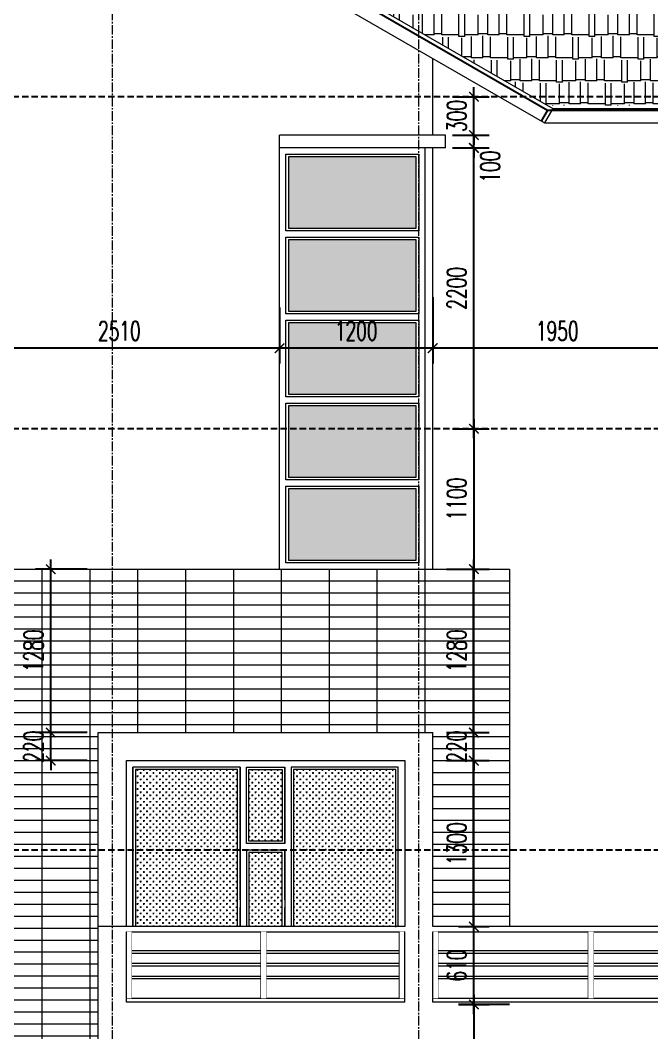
# Model space of a CAD drawing. Header units: millimetres. Extents: x -229618 to 2906, y -178063 to 96806.
# Drawn here: x -175087 to -170140, y -148936 to -141005 of the extents above; entities that cross this region are included whole.
import ezdxf

# ---------------------------------------------------------------- set-up
doc = ezdxf.new("R2010")
doc.units = ezdxf.units.MM
doc.header["$LTSCALE"] = 200
doc.header["$MEASUREMENT"] = 0
doc.set_wipeout_variables(frame=1)
doc.header["$PDMODE"] = 3
doc.header["$PDSIZE"] = 50
for name, pattern in [('CENTER', [2, 1.25, -0.25, 0.25, -0.25]), ('CENTER2', [1.125, 0.75, -0.125, 0.125, -0.125]), ('DASHED2', [0.375, 0.25, -0.125])]:
    doc.linetypes.add(name, pattern=pattern)
doc.layers.get('0').update_dxf_attribs({"color": 95, "linetype": 'CONTINUOUS'})
doc.layers.get('DEFPOINTS').update_dxf_attribs({"linetype": 'CONTINUOUS'})
for name, color, linetype in [('DIM', 251, 'CONTINUOUS'), ('TRUC', 251, 'CENTER'), ('VAT-LIEU', 251, 'CONTINUOUS')]:
    doc.layers.add(name, color=color, linetype=linetype)
for name, color, linetype, lineweight in [('hatch', 250, 'CONTINUOUS', 5), ('nho', 252, 'CONTINUOUS', 15), ('thay', 7, 'CONTINUOUS', 18), ('tim', 18, 'CENTER2', 9)]:
    doc.layers.add(name, color=color, linetype=linetype, lineweight=lineweight)
doc.styles.add('Scale', font='vnsimli.shx', dxfattribs={"width": 0.65, "bigfont": 'bigfont.shx'})
doc.dimstyles.new('Scale', dxfattribs={"dimscale": 75, "dimtxt": 2, "dimasz": 1, "dimexe": 1.6, "dimexo": 0, "dimgap": 0.8, "dimtad": 1, "dimdec": 0, "dimzin": 0, "dimdsep": 46, "dimtxsty": 'Scale', "dimblk": 'ARCHTICK', "dimcen": 0.1, "dimdle": 1, "dimclrd": 256, "dimclre": 256, "dimclrt": 3, "dimadec": 0, "dimazin": 0, "dimtfac": 1, "dimtdec": 0, "dimtix": 1, "dimtmove": 2, "dimatfit": 3, "dimldrblk": 'ARCHTICK', "dimfxl": 0, "dimtolj": 1, "dimtzin": 0, "dimarcsym": 0})

# ---------------------------------------------------------------- blocks, each defined once
blk = doc.blocks.new('_ArchTick')
at = {"color": 0, "linetype": 'ByBlock', "const_width": 0.15}
blk.add_lwpolyline([(-0.5, -0.5), (0.5, 0.5)], dxfattribs=at)
blk = doc.blocks.new('*D2355')
at = {"layer": 'DEFPOINTS', "color": 0, "linetype": 'Continuous'}
for p in [(-171653, -148104.9), (-171533, -148104.9), (-171653, -148715)]:
    blk.add_point(p, dxfattribs=at)
at = {"layer": 'DIM', "linetype": 'Continuous', "lineweight": -2}
for p, q in [((-171533, -148790), (-171533, -148029.9)), ((-171653, -148104.9), (-171413, -148104.9)), ((-171653, -148715), (-171413, -148715))]:
    blk.add_line(p, q, dxfattribs=at)
at = {"layer": 'DIM', "linetype": 'Continuous', "lineweight": -2, "xscale": 75, "yscale": 75, "zscale": 75}
for p, rotation in [((-171533, -148104.9), 90), ((-171533, -148715), 270)]:
    blk.add_blockref('_ArchTick', p, dxfattribs=dict(at, rotation=rotation))
at = {"layer": 'DIM', "color": 3, "linetype": 'Continuous', "insert": (-171668, -148409.9), "char_height": 150, "attachment_point": 5, "rotation": 90, "style": 'Scale'}
blk.add_mtext('\\A1;610', dxfattribs=at)
blk = doc.blocks.new('*D2356')
at = {"layer": 'DEFPOINTS', "color": 0, "linetype": 'Continuous'}
for p in [(-171653, -146804.9), (-171533, -146804.9), (-171653, -148104.9)]:
    blk.add_point(p, dxfattribs=at)
at = {"layer": 'DIM', "linetype": 'Continuous', "lineweight": -2}
for p, q in [((-171533, -148179.9), (-171533, -146729.9)), ((-171653, -146804.9), (-171413, -146804.9)), ((-171653, -148104.9), (-171413, -148104.9))]:
    blk.add_line(p, q, dxfattribs=at)
at = {"layer": 'DIM', "linetype": 'Continuous', "lineweight": -2, "xscale": 75, "yscale": 75, "zscale": 75}
for p, rotation in [((-171533, -146804.9), 90), ((-171533, -148104.9), 270)]:
    blk.add_blockref('_ArchTick', p, dxfattribs=dict(at, rotation=rotation))
at = {"layer": 'DIM', "color": 3, "linetype": 'Continuous', "insert": (-171668, -147454.9), "char_height": 150, "attachment_point": 5, "rotation": 90, "style": 'Scale'}
blk.add_mtext('\\A1;1300', dxfattribs=at)
blk = doc.blocks.new('*D2357')
at = {"layer": 'DEFPOINTS', "color": 0, "linetype": 'Continuous'}
for p in [(-174847.9, -146584.9), (-174561.8, -146584.9), (-174561.8, -146804.9)]:
    blk.add_point(p, dxfattribs=at)
at = {"layer": 'DIM', "linetype": 'Continuous', "lineweight": -2}
for p, q in [((-174847.9, -146584.9), (-174847.9, -146509.9)), ((-174561.8, -146584.9), (-174967.9, -146584.9)), ((-174847.9, -146804.9), (-174847.9, -146584.9)), ((-174561.8, -146804.9), (-174967.9, -146804.9)), ((-174847.9, -146804.9), (-174847.9, -146879.9))]:
    blk.add_line(p, q, dxfattribs=at)
at = {"layer": 'DIM', "linetype": 'Continuous', "lineweight": -2, "xscale": 75, "yscale": 75, "zscale": 75}
for p, rotation in [((-174847.9, -146584.9), 270), ((-174847.9, -146804.9), 90)]:
    blk.add_blockref('_ArchTick', p, dxfattribs=dict(at, rotation=rotation))
at = {"layer": 'DIM', "color": 3, "linetype": 'Continuous', "insert": (-174982.9, -146694.9), "char_height": 150, "attachment_point": 5, "rotation": 90, "style": 'Scale'}
blk.add_mtext('\\A1;220', dxfattribs=at)
blk = doc.blocks.new('*D2358')
at = {"layer": 'DEFPOINTS', "color": 0, "linetype": 'Continuous'}
for p in [(-174847.9, -145304.9), (-174561.8, -145304.9), (-174561.8, -146584.9)]:
    blk.add_point(p, dxfattribs=at)
at = {"layer": 'DIM', "linetype": 'Continuous', "lineweight": -2}
for p, q in [((-174561.8, -145304.9), (-174967.9, -145304.9)), ((-174847.9, -146659.9), (-174847.9, -145229.9)), ((-174561.8, -146584.9), (-174967.9, -146584.9))]:
    blk.add_line(p, q, dxfattribs=at)
at = {"layer": 'DIM', "linetype": 'Continuous', "lineweight": -2, "xscale": 75, "yscale": 75, "zscale": 75}
for p, rotation in [((-174847.9, -145304.9), 90), ((-174847.9, -146584.9), 270)]:
    blk.add_blockref('_ArchTick', p, dxfattribs=dict(at, rotation=rotation))
at = {"layer": 'DIM', "color": 3, "linetype": 'Continuous', "insert": (-174982.9, -145944.9), "char_height": 150, "attachment_point": 5, "rotation": 90, "style": 'Scale'}
blk.add_mtext('\\A1;1280', dxfattribs=at)
blk = doc.blocks.new('*D2366')
at = {"layer": 'DEFPOINTS', "color": 0, "linetype": 'Continuous'}
for p in [(-171748.6, -146584.9), (-171533, -146584.9), (-171748.6, -146804.9)]:
    blk.add_point(p, dxfattribs=at)
at = {"layer": 'DIM', "linetype": 'Continuous', "lineweight": -2}
for p, q in [((-171533, -146584.9), (-171533, -146509.9)), ((-171748.6, -146584.9), (-171413, -146584.9)), ((-171533, -146804.9), (-171533, -146584.9)), ((-171748.6, -146804.9), (-171413, -146804.9)), ((-171533, -146804.9), (-171533, -146879.9))]:
    blk.add_line(p, q, dxfattribs=at)
at = {"layer": 'DIM', "linetype": 'Continuous', "lineweight": -2, "xscale": 75, "yscale": 75, "zscale": 75}
for p, rotation in [((-171533, -146584.9), 270), ((-171533, -146804.9), 90)]:
    blk.add_blockref('_ArchTick', p, dxfattribs=dict(at, rotation=rotation))
at = {"layer": 'DIM', "color": 3, "linetype": 'Continuous', "insert": (-171668, -146694.9), "char_height": 150, "attachment_point": 5, "rotation": 90, "style": 'Scale'}
blk.add_mtext('\\A1;220', dxfattribs=at)
blk = doc.blocks.new('*D2367')
at = {"layer": 'DEFPOINTS', "color": 0, "linetype": 'Continuous'}
for p in [(-171748.6, -145304.9), (-171533, -145304.9), (-171748.6, -146584.9)]:
    blk.add_point(p, dxfattribs=at)
at = {"layer": 'DIM', "linetype": 'Continuous', "lineweight": -2}
for p, q in [((-171748.6, -145304.9), (-171413, -145304.9)), ((-171533, -146659.9), (-171533, -145229.9)), ((-171748.6, -146584.9), (-171413, -146584.9))]:
    blk.add_line(p, q, dxfattribs=at)
at = {"layer": 'DIM', "linetype": 'Continuous', "lineweight": -2, "xscale": 75, "yscale": 75, "zscale": 75}
for p, rotation in [((-171533, -145304.9), 90), ((-171533, -146584.9), 270)]:
    blk.add_blockref('_ArchTick', p, dxfattribs=dict(at, rotation=rotation))
at = {"layer": 'DIM', "color": 3, "linetype": 'Continuous', "insert": (-171668, -145944.9), "char_height": 150, "attachment_point": 5, "rotation": 90, "style": 'Scale'}
blk.add_mtext('\\A1;1280', dxfattribs=at)
blk = doc.blocks.new('*D2368')
at = {"layer": 'DEFPOINTS', "color": 0, "linetype": 'Continuous'}
for p in [(-171700.7, -142004.9), (-171533, -142004.9), (-171700.7, -144204.9)]:
    blk.add_point(p, dxfattribs=at)
at = {"layer": 'DIM', "linetype": 'Continuous', "lineweight": -2}
for p, q in [((-171533, -144279.9), (-171533, -141929.9)), ((-171700.7, -142004.9), (-171413, -142004.9)), ((-171700.7, -144204.9), (-171413, -144204.9))]:
    blk.add_line(p, q, dxfattribs=at)
at = {"layer": 'DIM', "linetype": 'Continuous', "lineweight": -2, "xscale": 75, "yscale": 75, "zscale": 75}
for p, rotation in [((-171533, -142004.9), 90), ((-171533, -144204.9), 270)]:
    blk.add_blockref('_ArchTick', p, dxfattribs=dict(at, rotation=rotation))
at = {"layer": 'DIM', "color": 3, "linetype": 'Continuous', "insert": (-171668, -143104.9), "char_height": 150, "attachment_point": 5, "rotation": 90, "style": 'Scale'}
blk.add_mtext('\\A1;2200', dxfattribs=at)
blk = doc.blocks.new('*D2369')
at = {"layer": 'DEFPOINTS', "color": 0, "linetype": 'Continuous'}
for p in [(-171700.7, -141904.9), (-171533, -141904.9), (-171700.7, -142004.9)]:
    blk.add_point(p, dxfattribs=at)
at = {"layer": 'DIM', "linetype": 'Continuous', "lineweight": -2}
for p, q in [((-171533, -141904.9), (-171533, -141829.9)), ((-171700.7, -141904.9), (-171413, -141904.9)), ((-171533, -142004.9), (-171533, -141904.9)), ((-171700.7, -142004.9), (-171413, -142004.9)), ((-171533, -142004.9), (-171533, -142079.9))]:
    blk.add_line(p, q, dxfattribs=at)
at = {"layer": 'DIM', "linetype": 'Continuous', "lineweight": -2, "xscale": 75, "yscale": 75, "zscale": 75}
for p, rotation in [((-171533, -141904.9), 270), ((-171533, -142004.9), 90)]:
    blk.add_blockref('_ArchTick', p, dxfattribs=dict(at, rotation=rotation))
at = {"layer": 'DIM', "color": 3, "linetype": 'Continuous', "insert": (-171405.5, -142151.9), "char_height": 150, "attachment_point": 5, "rotation": 90, "style": 'Scale'}
blk.add_mtext('\\A1;100', dxfattribs=at)
blk = doc.blocks.new('*D2400')
at = {"layer": 'DEFPOINTS', "color": 0, "linetype": 'Continuous'}
for p in [(-171700.7, -141604.9), (-171533, -141604.9), (-171700.7, -141904.9)]:
    blk.add_point(p, dxfattribs=at)
at = {"layer": 'DIM', "linetype": 'Continuous', "lineweight": -2}
for p, q in [((-171533, -141604.9), (-171533, -141529.9)), ((-171700.7, -141604.9), (-171413, -141604.9)), ((-171533, -141904.9), (-171533, -141604.9)), ((-171700.7, -141904.9), (-171413, -141904.9)), ((-171533, -141904.9), (-171533, -141979.9))]:
    blk.add_line(p, q, dxfattribs=at)
at = {"layer": 'DIM', "linetype": 'Continuous', "lineweight": -2, "xscale": 75, "yscale": 75, "zscale": 75}
for p, rotation in [((-171533, -141604.9), 270), ((-171533, -141904.9), 90)]:
    blk.add_blockref('_ArchTick', p, dxfattribs=dict(at, rotation=rotation))
at = {"layer": 'DIM', "color": 3, "linetype": 'Continuous', "insert": (-171668, -141754.9), "char_height": 150, "attachment_point": 5, "rotation": 90, "style": 'Scale'}
blk.add_mtext('\\A1;300', dxfattribs=at)
blk = doc.blocks.new('*D2401')
at = {"layer": 'DEFPOINTS', "color": 0, "linetype": 'Continuous'}
for p in [(-171255.3, -148715), (-171533, -151104.9), (-171255.3, -151104.9)]:
    blk.add_point(p, dxfattribs=at)
at = {"layer": 'DIM', "linetype": 'Continuous', "lineweight": -2}
for p, q in [((-171255.3, -148715), (-171653, -148715)), ((-171533, -148640), (-171533, -151179.9)), ((-171255.3, -151104.9), (-171653, -151104.9))]:
    blk.add_line(p, q, dxfattribs=at)
at = {"layer": 'DIM', "linetype": 'Continuous', "lineweight": -2, "xscale": 75, "yscale": 75, "zscale": 75}
for p, rotation in [((-171533, -148715), 90), ((-171533, -151104.9), 270)]:
    blk.add_blockref('_ArchTick', p, dxfattribs=dict(at, rotation=rotation))
at = {"layer": 'DIM', "color": 3, "linetype": 'Continuous', "insert": (-171668, -149909.9), "char_height": 150, "attachment_point": 5, "rotation": 90, "style": 'Scale'}
blk.add_mtext('\\A1;2390', dxfattribs=at)
blk = doc.blocks.new('*D2403')
at = {"layer": 'DEFPOINTS', "color": 0, "linetype": 'Continuous'}
for p in [(-171700.7, -144204.9), (-171748.6, -145304.9), (-171533, -145304.9)]:
    blk.add_point(p, dxfattribs=at)
at = {"layer": 'DIM', "linetype": 'Continuous', "lineweight": -2}
for p, q in [((-171533, -144129.9), (-171533, -145379.9)), ((-171700.7, -144204.9), (-171413, -144204.9)), ((-171748.6, -145304.9), (-171413, -145304.9))]:
    blk.add_line(p, q, dxfattribs=at)
at = {"layer": 'DIM', "linetype": 'Continuous', "lineweight": -2, "xscale": 75, "yscale": 75, "zscale": 75}
for p, rotation in [((-171533, -144204.9), 90), ((-171533, -145304.9), 270)]:
    blk.add_blockref('_ArchTick', p, dxfattribs=dict(at, rotation=rotation))
at = {"layer": 'DIM', "color": 3, "linetype": 'Continuous', "insert": (-171668, -144754.9), "char_height": 150, "attachment_point": 5, "rotation": 90, "style": 'Scale'}
blk.add_mtext('\\A1;1100', dxfattribs=at)
blk = doc.blocks.new('*D2429')
at = {"layer": 'DEFPOINTS', "color": 0}
for p in [(-171855.3, -143175), (-169905.3, -143197), (-171855.3, -143574)]:
    blk.add_point(p, dxfattribs=at)
at = {"layer": 'DIM', "lineweight": -2}
for p, q in [((-171855.3, -143175), (-171855.3, -143694)), ((-169905.3, -143197), (-169905.3, -143694)), ((-169830.3, -143574), (-171930.3, -143574))]:
    blk.add_line(p, q, dxfattribs=at)
at = {"layer": 'DIM', "lineweight": -2, "xscale": 75, "yscale": 75, "zscale": 75, "rotation": 180}
blk.add_blockref('_ArchTick', (-171855.3, -143574), dxfattribs=at)
at = {"layer": 'DIM', "lineweight": -2, "xscale": 75, "yscale": 75, "zscale": 75}
blk.add_blockref('_ArchTick', (-169905.3, -143574), dxfattribs=at)
at = {"layer": 'DIM', "color": 3, "insert": (-170880.3, -143439), "char_height": 150, "attachment_point": 5, "style": 'Scale'}
blk.add_mtext('\\A1;1950', dxfattribs=at)
blk = doc.blocks.new('*D2431')
at = {"layer": 'DEFPOINTS', "color": 0}
for p in [(-171855.3, -143175), (-173055.3, -143255), (-173055.3, -143574)]:
    blk.add_point(p, dxfattribs=at)
at = {"layer": 'DIM', "lineweight": -2}
for p, q in [((-171855.3, -143175), (-171855.3, -143694)), ((-173055.3, -143255), (-173055.3, -143694)), ((-171780.3, -143574), (-173130.3, -143574))]:
    blk.add_line(p, q, dxfattribs=at)
at = {"layer": 'DIM', "lineweight": -2, "xscale": 75, "yscale": 75, "zscale": 75, "rotation": 180}
blk.add_blockref('_ArchTick', (-173055.3, -143574), dxfattribs=at)
at = {"layer": 'DIM', "lineweight": -2, "xscale": 75, "yscale": 75, "zscale": 75}
blk.add_blockref('_ArchTick', (-171855.3, -143574), dxfattribs=at)
at = {"layer": 'DIM', "color": 3, "insert": (-172455.3, -143439), "char_height": 150, "attachment_point": 5, "style": 'Scale'}
blk.add_mtext('\\A1;1200', dxfattribs=at)
blk = doc.blocks.new('*D2432')
at = {"layer": 'DEFPOINTS', "color": 0}
for p in [(-175565.3, -143294.8), (-173055.3, -143255), (-175565.3, -143574)]:
    blk.add_point(p, dxfattribs=at)
at = {"layer": 'DIM', "lineweight": -2}
for p, q in [((-175565.3, -143294.8), (-175565.3, -143694)), ((-173055.3, -143255), (-173055.3, -143694)), ((-172980.3, -143574), (-175640.3, -143574))]:
    blk.add_line(p, q, dxfattribs=at)
at = {"layer": 'DIM', "lineweight": -2, "xscale": 75, "yscale": 75, "zscale": 75, "rotation": 180}
blk.add_blockref('_ArchTick', (-175565.3, -143574), dxfattribs=at)
at = {"layer": 'DIM', "lineweight": -2, "xscale": 75, "yscale": 75, "zscale": 75}
blk.add_blockref('_ArchTick', (-173055.3, -143574), dxfattribs=at)
at = {"layer": 'DIM', "color": 3, "insert": (-174310.3, -143439), "char_height": 150, "attachment_point": 5, "style": 'Scale'}
blk.add_mtext('\\A1;2510', dxfattribs=at)

msp = doc.modelspace()

# ---------------------------------------------------------------- hatches: boundary and pattern name
at = {"layer": 'hatch', "linetype": 'Continuous'}
h = msp.add_hatch(dxfattribs=at)
h.set_pattern_fill('AR-RSHKE', color=256, scale=15, style=0)
h.set_pattern_definition([(180, (-343715.16, 0), (-382.5, 180), [90, -75, 105, -45, 135, -60]), (180, (-343805.16, 7.5), (-382.5, 180), [75, -285, 60, -90]), (180, (-343985.16, -11.25), (-382.5, 180), [45, -465]), (90, (-343715.16, 0), (127.5, 180), [172.5, -547.5]), (90, (-343805.16, 0), (127.5, 180), [168.75, -551.25]), (90, (-343880.16, 0), (127.5, 180), [157.5, -562.5]), (90, (-343985.16, -11.25), (127.5, 180), [172.5, -547.5]), (90, (-344030.16, -11.25), (127.5, 180), [172.5, -547.5]), (90, (-344165.16, 0), (127.5, 180), [165, -555])])
h.paths.add_polyline_path([(-174235.4, -139779.9), (-174105.5, -139704.9), (-172225.1, -139704.9), (-172138.5, -139754.9), (-171705.5, -139754.9), (-171705.5, -139704.9), (-165855.3, -139704.9), (-165855.3, -141604.9), (-171074.4, -141604.9)])
h.paths.add_polyline_path([(-171074.4, -141604.9), (-165855.3, -141604.9), (-165855.3, -141673.6), (-170955.3, -141673.6)])
at = {"layer": 'hatch'}
h = msp.add_hatch(dxfattribs=at)
h.set_pattern_fill('CROSS', color=256, scale=100, style=0)
h.set_pattern_definition([(180, (-343715.164, 0), (-25, 25), [12.5, -37.5]), (90, (-343721.414, -6.25), (25, 25), [12.5, -37.5])])
h.paths.add_polyline_path([(-172985.3, -142074.9), (-171985.3, -142074.9), (-171985.3, -142634.9), (-172985.3, -142634.9)])
h.paths.add_polyline_path([(-172985.3, -142724.9), (-171985.3, -142724.9), (-171985.3, -143284.9), (-172985.3, -143284.9)])
h.paths.add_polyline_path([(-172985.3, -143374.9), (-171985.3, -143374.9), (-171985.3, -143934.9), (-172985.3, -143934.9)])
h.paths.add_polyline_path([(-172985.3, -144024.9), (-171985.3, -144024.9), (-171985.3, -144584.9), (-172985.3, -144584.9)])
h.paths.add_polyline_path([(-172985.3, -144674.9), (-171985.3, -144674.9), (-171985.3, -145234.9), (-172985.3, -145234.9)])
at = {"layer": 'hatch', "linetype": 'Continuous'}
h = msp.add_hatch(dxfattribs=at)
h.set_pattern_fill('GRATE', color=256, scale=3000, style=0)
h.set_pattern_definition([(180, (-148289.76, -151022.57), (0, 93.75), []), (90, (-148289.76, -151022.57), (375, 2e-14), [])])
h.paths.add_polyline_path([(-171805.3, -147894.9), (-171255.3, -147894.9), (-171255.3, -147954.9), (-171805.3, -147954.9)], flags=16)
h.paths.add_polyline_path([(-171855.3, -146584.9), (-171255.3, -146584.9), (-171255.3, -146804.9), (-171855.3, -146804.9)], flags=17)
h.paths.add_polyline_path([(-174505.3, -151104.9), (-174505.3, -150984.9), (-175565.3, -150984.9), (-175565.3, -145304.9), (-171255.3, -145304.9), (-171255.3, -146584.9), (-174475.3, -146584.9), (-174475.3, -151104.9)])
h.paths.add_polyline_path([(-171255.3, -147894.9), (-171805.3, -147894.9), (-171805.3, -147954.9), (-171255.3, -147954.9), (-171255.3, -148104.9), (-171855.3, -148104.9), (-171855.3, -146804.9), (-171255.3, -146804.9)], flags=17)
h = msp.add_hatch(dxfattribs=at)
h.set_pattern_fill('CROSS', color=256, scale=100, style=0)
h.set_pattern_definition([(180, (-81061.832, -148777.571), (-25, 25), [12.5, -37.5]), (90, (-81068.082, -148783.821), (25, 25), [12.5, -37.5])])
h.paths.add_polyline_path([(-172945.3, -147894.9), (-172145.3, -147894.9), (-172145.3, -147954.9), (-172945.3, -147954.9)])
h.paths.add_polyline_path([(-173295.3, -147894.9), (-173035.3, -147894.9), (-173035.3, -147954.9), (-173295.3, -147954.9)])
h.paths.add_polyline_path([(-174185.3, -147894.9), (-173385.3, -147894.9), (-173385.3, -147954.9), (-174185.3, -147954.9)])
h.paths.add_polyline_path([(-173035.3, -147434.9), (-173295.3, -147434.9), (-173295.3, -146874.9), (-173035.3, -146874.9)])
h.paths.add_polyline_path([(-173385.3, -147894.9), (-174185.3, -147894.9), (-174185.3, -146874.9), (-173385.3, -146874.9)])
h.paths.add_polyline_path([(-174185.3, -147954.9), (-173385.3, -147954.9), (-173385.3, -148104.9), (-174185.3, -148104.9)])
h.paths.add_polyline_path([(-173035.3, -147894.9), (-173295.3, -147894.9), (-173295.3, -147524.9), (-173035.3, -147524.9)])
h.paths.add_polyline_path([(-173295.3, -147954.9), (-173035.3, -147954.9), (-173035.3, -148104.9), (-173295.3, -148104.9)])
h.paths.add_polyline_path([(-172145.3, -147894.9), (-172945.3, -147894.9), (-172945.3, -146874.9), (-172145.3, -146874.9)])
h.paths.add_polyline_path([(-172945.3, -147954.9), (-172145.3, -147954.9), (-172145.3, -148104.9), (-172945.3, -148104.9)])

# ---------------------------------------------------------------- linework, layer by layer
for points in [[(-171985.3, -142074.9), (-172985.3, -142074.9), (-172985.3, -142634.9), (-171985.3, -142634.9)], [(-171985.3, -142724.9), (-172985.3, -142724.9), (-172985.3, -143284.9), (-171985.3, -143284.9)], [(-171985.3, -143374.9), (-172985.3, -143374.9), (-172985.3, -143934.9), (-171985.3, -143934.9)], [(-171985.3, -144024.9), (-172985.3, -144024.9), (-172985.3, -144584.9), (-171985.3, -144584.9)], [(-171985.3, -144674.9), (-172985.3, -144674.9), (-172985.3, -145234.9), (-171985.3, -145234.9)], [(-173035.3, -147434.9), (-173295.3, -147434.9), (-173295.3, -146874.9), (-173035.3, -146874.9)]]:
    msp.add_lwpolyline(points, close=True, dxfattribs=at)
for points in [[(-173385.3, -147954.9), (-173385.3, -146874.9), (-174185.3, -146874.9), (-174185.3, -147954.9)], [(-172145.3, -147954.9), (-172145.3, -146874.9), (-172945.3, -146874.9), (-172945.3, -147954.9)], [(-173035.3, -147954.9), (-173035.3, -147524.9), (-173295.3, -147524.9), (-173295.3, -147954.9)], [(-174185.3, -147954.9), (-174185.3, -148104.9)], [(-173385.3, -148104.9), (-173385.3, -147954.9)], [(-173295.3, -147954.9), (-173295.3, -148104.9)], [(-173035.3, -148104.9), (-173035.3, -147954.9)], [(-172945.3, -147954.9), (-172945.3, -148104.9)], [(-172145.3, -148109.9), (-172145.3, -147954.9)]]:
    msp.add_lwpolyline(points, dxfattribs=at)
at = {"layer": 'nho', "linetype": 'Continuous'}
for p, q in [((-171915.3, -145304.9), (-171915.3, -142004.9)), ((-174205.3, -148104.9), (-174205.3, -146854.9)), ((-173365.3, -146854.9), (-173365.3, -148104.9)), ((-173315.3, -147454.9), (-173315.3, -146854.9)), ((-173015.3, -147454.9), (-173015.3, -146854.9)), ((-172965.3, -146854.9), (-172965.3, -148104.9)), ((-172125.3, -148104.9), (-172125.3, -146854.9)), ((-173015.3, -147454.9), (-173315.3, -147454.9)), ((-173315.3, -147504.9), (-173315.3, -148104.9)), ((-173015.3, -147504.9), (-173315.3, -147504.9)), ((-173015.3, -147504.9), (-173015.3, -148104.9)), ((-174215.3, -148668), (-174215.3, -148144.9)), ((-173200.3, -148668), (-173200.3, -148144.9)), ((-173160.3, -148668), (-173160.3, -148144.9)), ((-172115.3, -148668), (-172115.3, -148144.9)), ((-171815.3, -148668), (-171815.3, -148144.9)), ((-170635.3, -148668), (-170635.3, -148144.9)), ((-170595.3, -148668), (-170595.3, -148144.9)), ((-172075.3, -148294.9), (-174255.3, -148294.9)), ((-172075.3, -148314.9), (-174255.3, -148314.9)), ((-168675.3, -148294.9), (-171855.3, -148294.9)), ((-168675.3, -148314.9), (-171855.3, -148314.9)), ((-172075.3, -148394.9), (-174255.3, -148394.9)), ((-168675.3, -148394.9), (-171855.3, -148394.9)), ((-172075.3, -148414.9), (-174255.3, -148414.9)), ((-168675.3, -148414.9), (-171855.3, -148414.9)), ((-172075.3, -148494.9), (-174255.3, -148494.9)), ((-172075.3, -148514.9), (-174255.3, -148514.9)), ((-168675.3, -148494.9), (-171855.3, -148494.9)), ((-168675.3, -148514.9), (-171855.3, -148514.9))]:
    msp.add_line(p, q, dxfattribs=at)
for points in [[(-173005.3, -142054.9), (-171965.3, -142054.9), (-171965.3, -142654.9), (-173005.3, -142654.9)], [(-173005.3, -142704.9), (-171965.3, -142704.9), (-171965.3, -143304.9), (-173005.3, -143304.9)], [(-173005.3, -143354.9), (-171965.3, -143354.9), (-171965.3, -143954.9), (-173005.3, -143954.9)], [(-173005.3, -144004.9), (-171965.3, -144004.9), (-171965.3, -144604.9), (-173005.3, -144604.9)], [(-173005.3, -144654.9), (-171965.3, -144654.9), (-171965.3, -145254.9), (-173005.3, -145254.9)], [(-173015.3, -147454.9), (-173315.3, -147454.9), (-173315.3, -146854.9), (-173015.3, -146854.9)]]:
    msp.add_lwpolyline(points, close=True, dxfattribs=at)
for points in [[(-173365.3, -147894.9), (-173365.3, -146854.9), (-174205.3, -146854.9), (-174205.3, -148104.9)], [(-172125.3, -148104.9), (-172125.3, -146854.9), (-172965.3, -146854.9), (-172965.3, -147894.9)], [(-173015.3, -147894.9), (-173015.3, -147504.9), (-173315.3, -147504.9), (-173315.3, -147894.9)], [(-173365.3, -148104.9), (-173365.3, -147954.9)], [(-173315.3, -147954.9), (-173315.3, -148104.9)], [(-173015.3, -148104.9), (-173015.3, -147954.9)], [(-172965.3, -147954.9), (-172965.3, -148104.9)]]:
    msp.add_lwpolyline(points, dxfattribs=at)
at = {"layer": 'thay', "linetype": 'Continuous'}
for p, q in [((-174365.3, -139704.9), (-170914.5, -141697.2)), ((-174365.3, -139854.9), (-170979.4, -141809.7)), ((-171855.3, -141904.9), (-171855.3, -141304)), ((-170914.5, -141697.2), (-170979.4, -141809.7)), ((-170914.5, -141697.2), (-165855.3, -141697.2)), ((-170979.4, -141809.7), (-165855.3, -141809.7)), ((-173055.3, -145304.9), (-173055.3, -141904.9)), ((-171755.3, -141904.9), (-173055.3, -141904.9)), ((-171755.3, -142004.9), (-171755.3, -141904.9)), ((-171755.3, -142004.9), (-173055.3, -142004.9)), ((-171855.3, -145304.9), (-171855.3, -142004.9)), ((-175565.3, -145304.9), (-171255.3, -145304.9)), ((-171255.3, -145304.9), (-171255.3, -146584.9)), ((-174475.3, -151554.9), (-174475.3, -146584.9)), ((-174475.3, -146584.9), (-171855.3, -146584.9)), ((-171855.3, -148104.9), (-171855.3, -146584.9)), ((-171255.3, -146584.9), (-171255.3, -147894.9)), ((-174255.3, -146804.9), (-172075.3, -146804.9)), ((-174255.3, -148104.9), (-174255.3, -146804.9)), ((-172075.3, -146804.9), (-172075.3, -148104.9)), ((-171255.3, -147894.9), (-171255.3, -148104.9)), ((-172075.3, -148668), (-174255.3, -148668)), ((-172075.3, -148698), (-174255.3, -148698)), ((-168675.3, -148668), (-171855.3, -148668)), ((-168675.3, -148698), (-171855.3, -148698))]:
    msp.add_line(p, q, dxfattribs=at)
for points in [[(-172075.3, -148104.9), (-174475.3, -148104.9)], [(-172105.3, -148104.9), (-174255.3, -148104.9)], [(-174255.3, -148144.9), (-172075.3, -148144.9)], [(-167955.3, -148104.9), (-171855.3, -148104.9)], [(-168675.3, -148104.9), (-171855.3, -148104.9)], [(-171855.3, -148144.9), (-168675.3, -148144.9)]]:
    msp.add_lwpolyline(points, dxfattribs=at)
at = {"layer": 'tim', "ltscale": 0.5}
for p, q in [((-174365.3, -153492.5), (-174365.3, -139012)), ((-171965.3, -153492.5), (-171965.3, -139012))]:
    msp.add_line(p, q, dxfattribs=at)
at = {"layer": 'TRUC', "linetype": 'DASHED2'}
for p, q in [((-158448, -141604.9), (-185224.6, -141604.9)), ((-158448, -144204.9), (-185224.6, -144204.9)), ((-158448, -147504.9), (-185224.6, -147504.9))]:
    msp.add_line(p, q, dxfattribs=at)
at = {"layer": 'VAT-LIEU', "linetype": 'Continuous'}
msp.add_line((-170955.3, -141708.2), (-171005.3, -141794.8), dxfattribs=at)
msp.add_lwpolyline([(-178975.3, -142401), (-174365.3, -139739.4), (-170955.3, -141708.2), (-165855.3, -141708.2)], dxfattribs=at)

# ---------------------------------------------------------------- dimensions: what is measured, and where the dimension line sits
at = {"layer": 'DIM', "linetype": 'Continuous'}
for base, p1, p2, picture, middle in [((-171533, -141604.9), (-171700.7, -141904.9), (-171700.7, -141604.9), '*D2400', (-171668, -141754.9)), ((-171533, -142004.9), (-171700.7, -144204.9), (-171700.7, -142004.9), '*D2368', (-171668, -143104.9)), ((-171533, -145304.9), (-171700.7, -144204.9), (-171748.6, -145304.9), '*D2403', (-171668, -144754.9)), ((-174847.9, -145304.9), (-174561.8, -146584.9), (-174561.8, -145304.9), '*D2358', (-174982.9, -145944.9)), ((-171533, -145304.9), (-171748.6, -146584.9), (-171748.6, -145304.9), '*D2367', (-171668, -145944.9)), ((-174847.9, -146584.9), (-174561.8, -146804.9), (-174561.8, -146584.9), '*D2357', (-174982.9, -146694.9)), ((-171533, -146584.9), (-171748.6, -146804.9), (-171748.6, -146584.9), '*D2366', (-171668, -146694.9)), ((-171533, -146804.9), (-171653, -148104.9), (-171653, -146804.9), '*D2356', (-171668, -147454.9)), ((-171533, -148104.9), (-171653, -148715), (-171653, -148104.9), '*D2355', (-171668, -148409.9)), ((-171533, -151104.9), (-171255.3, -148715), (-171255.3, -151104.9), '*D2401', (-171668, -149909.9))]:
    dim = msp.add_linear_dim(base=base, p1=p1, p2=p2, angle=90, dimstyle='Scale', override={"dimfxl": 70}, dxfattribs=at)
    dim.commit()
    dim.dimension.update_dxf_attribs({"geometry": picture, "text_midpoint": middle})
dim = msp.add_linear_dim(base=(-171533, -141904.9), p1=(-171700.7, -142004.9), p2=(-171700.7, -141904.9), angle=90, dimstyle='Scale', override={"dimfxl": 70}, dxfattribs=at)
dim.commit()
dim.dimension.update_dxf_attribs({"geometry": '*D2369', "text_midpoint": (-171405.5, -142151.9), "dimtype": 160})
at = {"layer": 'DIM'}
for base, p1, p2, picture, middle in [((-173055.3, -143574), (-171855.3, -143175), (-173055.3, -143255), '*D2431', (-172455.3, -143439)), ((-171855.3, -143574), (-169905.3, -143197), (-171855.3, -143175), '*D2429', (-170880.3, -143439)), ((-175565.3, -143574), (-173055.3, -143255), (-175565.3, -143294.8), '*D2432', (-174310.3, -143439))]:
    dim = msp.add_linear_dim(base=base, p1=p1, p2=p2, angle=180, dimstyle='Scale', dxfattribs=at)
    dim.commit()
    dim.dimension.update_dxf_attribs({"geometry": picture, "text_midpoint": middle})

# ---------------------------------------------------------------- next in the draw order: wipeouts: each hides what was drawn before it
for points in [[(-174215.3, -148144.9), (-174255.3, -148144.9), (-174255.3, -148668), (-174215.3, -148668)], [(-173160.3, -148144.9), (-173200.3, -148144.9), (-173200.3, -148668), (-173160.3, -148668)], [(-172075.3, -148144.9), (-172115.3, -148144.9), (-172115.3, -148668), (-172075.3, -148668)], [(-171815.3, -148144.9), (-171855.3, -148144.9), (-171855.3, -148668), (-171815.3, -148668)], [(-170595.3, -148144.9), (-170635.3, -148144.9), (-170635.3, -148668), (-170595.3, -148668)]]:
    msp.add_wipeout(points).dxf.layer = 'nho'

# ---------------------------------------------------------------- next in the draw order: linework, layer by layer
at = {"layer": 'thay'}
for p, q in [((-174255.3, -148698), (-174255.3, -148144.9)), ((-172075.3, -148698), (-172075.3, -148144.9)), ((-171855.3, -148698), (-171855.3, -148144.9))]:
    msp.add_line(p, q, dxfattribs=at)

doc.saveas('drawing.dxf')
